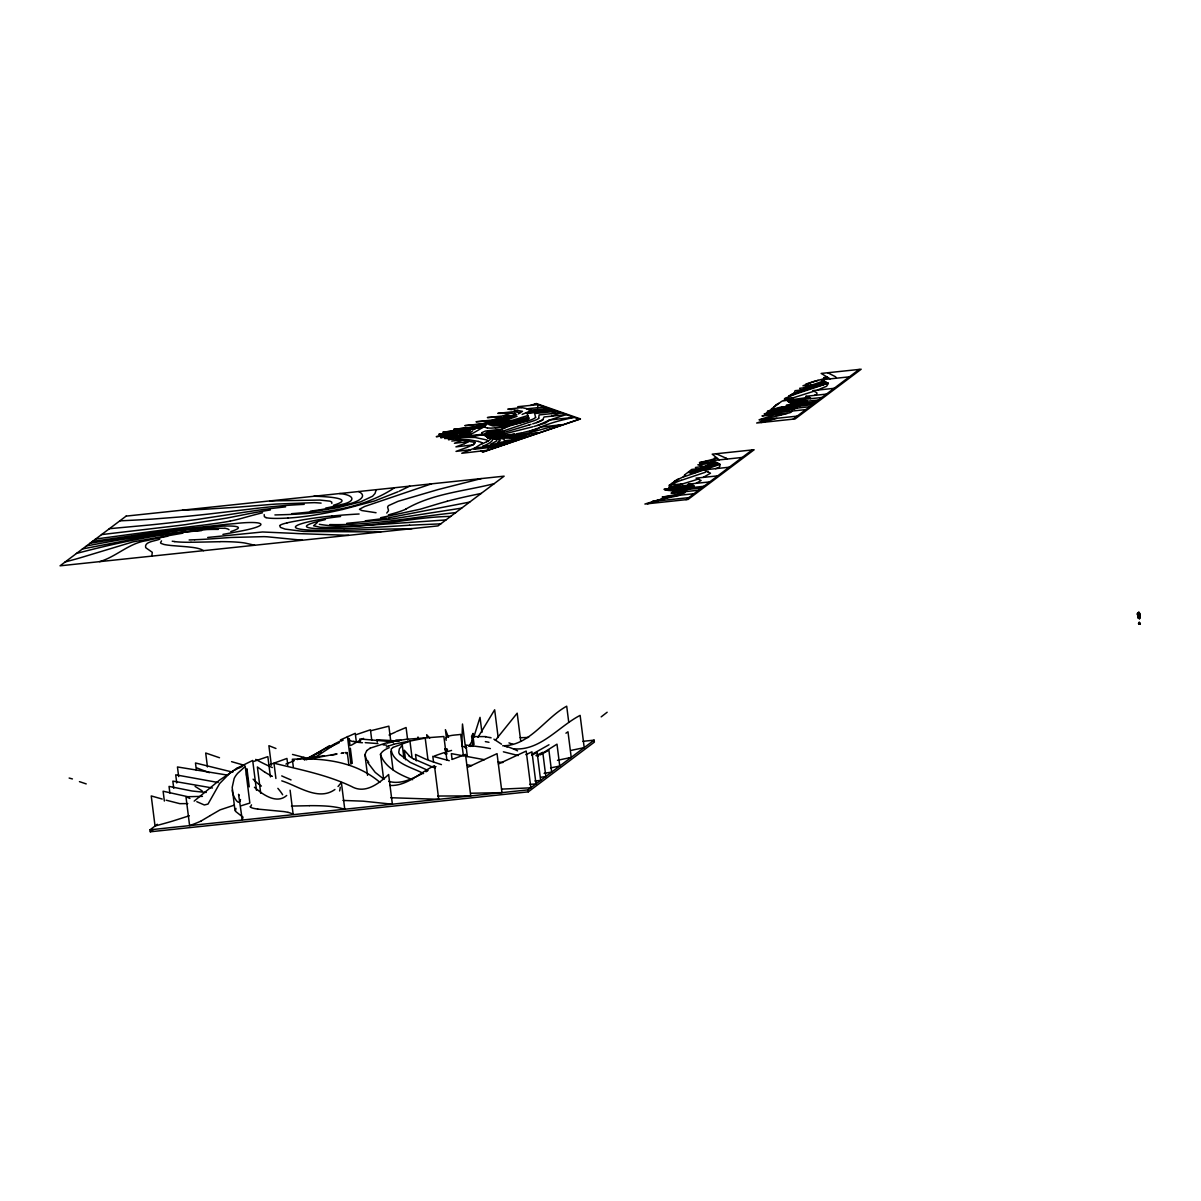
<?xml version="1.0" encoding="UTF-8"?>
<svg xmlns="http://www.w3.org/2000/svg" width="1201" height="1201" viewBox="0 0 1201 1201"><rect width="100%" height="100%" fill="white"/><g stroke="black" fill="none" stroke-linecap="round" stroke-linejoin="round"><path stroke-width="1.5" d="M1138.128 616.849L1137.842 615.392M1139.374 617.194L1139.419 616.428L1139.764 618.155M1138.023 618.26L1139.149 617.975L1139.509 614.927L1139.554 618.86M1139.404 614.191C1137.812 609.688 1140.38 618.92 1140.304 617.344M1139.914 616.789L1139.404 613.201L1139.554 618.455M1139.149 617.224C1138.533 619.476 1139.749 615.903 1139.449 615.933C1138.143 610.874 1140.214 619.566 1139.944 615.603M1140.289 623.995C1139.133 622.403 1140.44 625.721 1139.749 622.869M1139.464 616.759L1139.704 614.266M1139.344 616.068L1139.314 615.257L1139.959 616.428M1139.269 614.417L1139.419 616.143L1139.974 615.467M1138.968 614.176L1139.284 615.227L1139.344 613.876M1140.034 623.604L1139.103 623.094M485.009 426.7L485.399 425.755L483.162 425.965M1138.038 617.119L1137.857 615.362M1139.614 622.914L1138.998 623.604L1139.929 623.454M366.44 760.158L364.999 754.408L366.785 750.535M1139.434 623.814L1140.365 623.649M1139.404 618.065L1139.314 617.284M418.413 739.11L417.963 736.994L418.203 738.885M1137.963 614.537L1137.857 613.876M1139.299 615.422L1139.314 614.567M1139.944 616.038L1139.584 615.017M787.075 399.738L787.466 398.372M1138.548 612.585L1139.058 612.945M1139.479 614.582L1139.224 615.362L1139.013 614.432M1139.239 613.531L1137.978 612.915L1139.284 614.747M1138.743 613.816L1138.173 612.615L1139.164 613.666M1139.764 613.666L1139.599 613.02M1139.013 613.861L1138.938 613.651M1138.818 617.914L1139.073 618.695M787.571 399.573L787.991 398.327M1139.464 624.07L1138.773 622.989M1139.584 623.274L1138.623 623.319L1139.794 623.574M1139.839 615.543L1139.704 615.918M376.243 489.678L375.027 493.461L372.595 496.208L360.48 501.898L337.631 507.693L310.068 511.956A73.486 7.942 -7.2 0 1 291.873 513.668M1137.122 614.537L1137.392 613.306M1139.284 622.058L1138.968 622.899M788.186 399.378L788.547 398.267M793.411 393.733L792.51 393.838L794.251 393.177L795.062 390.67L804.955 389.619M1138.368 617.389L1138.788 618.275M1138.758 612.675L1138.863 611.925L1138.893 612.87M469.246 431.805L465.763 432.285L465.823 433.486M468.57 431.204L468.705 430.769A14.982 1.621 -7.2 0 1 468.735 430.709L469.636 430.198A10.959 1.186 -7.2 0 1 469.741 430.093M461.785 745.16L462.49 724.023L465.538 748.103M345.077 752.592L347.284 752.637L346.203 753.658M470.477 429.613L470.161 430.423A190.749 20.597 -7.2 0 1 469.711 431.189L468 433.156L469.591 432.991M331.821 503.444L331.746 502.063L329.945 501.162L319.991 500.066L269.865 500.907M473.81 737.114L480.025 717.357L481.916 732.4M290.102 790.183L293.164 814.398A187.386 20.237 -7.2 0 0 288.045 812.326M472.609 740.086L468.96 746.421M1139.149 624.145L1138.503 623.574L1139.284 623.829M264.19 514.598L264.37 516.64A78.2 8.452 -7.2 0 0 265.061 517.121L266.142 517.556M503.204 443.905L503.865 444.655L474.815 448.033L482.292 443.334M543.738 408.73L544.563 406.989L526.563 408.85L530.827 410.081M670.488 485.099C667.771 490.969 676.643 491.284 680.412 491.81M1139.073 623.619L1138.653 623.619M489.017 447.538L487.396 450.285L461.769 453.287L474.95 447.958M535.556 417.272L534.67 413.564L556.739 411.237L551.604 413.624M468.69 431.865L469.501 430.423L436.263 436.669L458.136 434.071A62.497 6.756 -7.2 0 0 463.631 432.84M242.212 819.472L238.564 794.311L239.179 795.512M481.916 432.63L485.354 431.054L502.408 429.057L504.795 427.856M1139.043 623.769L1138.968 622.734M151.836 556.123L152.287 552.31L146.312 548.121A229.316 24.771 -7.2 0 1 145.666 547.551C144.105 541.366 155.785 541.201 159.868 539.054M477.983 737.309L494.662 709.791L498.16 737.504M458.362 439.476L475.086 442.418L472.849 444.925L455.915 446.862L464.637 443.604M516.43 423.683L521.249 422.437A41.51 4.489 -7.2 0 0 527.464 420.065L528.575 419.119A118.148 12.761 -7.2 0 0 528.695 417.738L527.074 413.414L554.652 410.517L553.766 410.982M669.963 485.159L668.747 487.696A152.647 16.484 -7.2 0 0 674.827 491.855M538.664 418.218L539.114 414.945L560.702 412.664L551.604 416.162M542.822 419.554L544.053 416.972L566.241 414.6L549.908 419.945M672.8 482.847L674.557 481.196M482.982 425.574L484.138 424.493A202.579 21.873 -7.2 0 1 487.966 422.031L506.432 420.065M495.367 740.311L517.181 713.184L520.739 741.317M684.645 474.875L691.761 469.426L703.681 468.165M338.036 786.505L341.384 782.527L344.762 809.234L340.198 808.033A212.142 22.909 -7.2 0 0 336.745 807.327L333.293 806.787A125.429 13.541 -7.2 0 0 309.423 805.661M472.804 744.32L470.732 746.482M251.504 804.865L250.559 806.652M670.353 484.724L672.26 482.907L675.292 482.592M675.668 481.076L674.527 481.211L677.139 479.574M386.752 513.067L388.208 511.146A196.364 21.213 -7.2 0 0 388.493 510.32L387.593 507.077L388.373 505.696L398.101 501.312L438.05 489.573L481.316 478.568M548.362 421.176L549.533 419.99L573.988 417.332L562.293 420.035A101.229 10.929 -7.2 0 0 549.352 423.818L546.005 424.974A220.549 23.825 -7.2 0 0 543.452 425.92L538.709 427.796M161.519 540.885L160.559 542.627A61.882 6.681 -7.2 0 0 161.159 543.452L163.861 544.428A113.479 12.25 -7.2 0 0 169.461 545.299L169.866 545.359A197.549 21.333 -7.2 0 0 172.328 545.614L184.188 546.56A279.383 30.175 -7.2 0 1 187.806 546.875L193.046 547.476A148.158 16.003 -7.2 0 1 201.393 549.518L203.569 550.659M546.965 409.571L548.121 408.37L529.701 410.187L531.923 411.132M473.779 429.643L476.557 427.961M789.297 395.97L789.793 395.504A69.718 7.536 -7.2 0 1 790.813 394.754L793.666 394.243M286.709 795.467C276.56 804.58 262.569 794.431 254.432 787.271M549.442 420.065L545.644 422.962L534.205 426.415M673.791 482.742L678.625 479.169A131.84 14.232 -7.2 0 1 682.603 477.262M235.951 808.393L235.411 811.26L242.647 816.98M475.866 427.586A40.008 4.324 -7.2 0 1 481.511 426.85A14.037 1.516 -7.2 0 1 482.036 426.805L483.688 427.076M334.929 789.492C318.355 801.412 298.148 785.994 281.77 780.86M230.232 772.708L219.618 783.577L208.013 804.085L204.305 804.97L196.829 801.698M793.966 393.403L796.503 392.667M794.251 393.177L799.491 391.676M582.95 741.332L594.12 740.146L594.375 742.128L528.275 791.849L150.29 831.783L150.035 829.801L157.376 824.276M150.29 831.783L153.233 829.561M686.056 499.676L752.156 449.97L754.123 449.759L688.023 499.466L644.892 504.045L653.599 501.372M793.125 419.149L859.225 369.428M150.035 829.801L528.035 789.868L594.12 740.146M394.378 487.756L393.373 488.492M392.712 488.972C358.288 510.92 314.842 514.058 274.909 514.929M797.404 408.025L771.507 413.219L805.811 409.601M210.34 815.509L220.038 809.879L233.459 805.421A59.96 6.47 -7.2 0 1 234.33 805.18M210.145 815.644L201.258 820.899M548.992 744.77L531.698 754.498M392.802 747.472L409.961 741.167L411.973 757.05M1138.878 623.094L1138.578 623.229M565.941 733.18L567.983 731.784L571.226 757.411L569.064 757.861M335.499 743.974L314.467 757.816M776.041 404.872L776.792 404.407M495.202 441.713L491.284 443.935M504.03 417.978L505.906 416.882M690.215 489.017L687.572 489.468L701.609 487.981M778.563 403.326L774.075 406.704M692.196 486.825L674.211 488.717C678.655 489.753 705.257 486.09 687.993 484.198L709.686 481.916M815.524 394.784L814.473 395.354M541.546 753.838L556.994 744.155L559.756 766.043L550.583 767.904M194.172 801.112L219.498 780.155L233.534 770.787M306.255 759.602L329.599 745.611M236.717 768.325L252.69 760.458L256.459 790.258M678.61 479.169L676.523 480.19M537.748 425.454L549.037 420.275M234.645 770.156L238.233 768.22M518.352 413.94L522.495 411.312L513.818 409.856M499.961 430.363L502.378 429.072M497.154 431.85L499.271 430.739M322.348 750.31L304.739 759.708M323.399 749.754L324.45 749.199M540.135 754.904L548.902 750.22L551.664 772.093L544.098 773.324M325.531 748.628L328.819 746.917M425.935 771.763L427.466 770.967M536.562 422.587L542.567 419.81M369.938 748.223L386.797 742.773M537.342 756.36L538.694 755.654M423.007 773.279C412.589 778.578 400.684 784.914 388.689 781.326M486.795 441.668L482.201 443.92M386.332 747.022L388.599 745.941M434.116 767.529L435.963 766.613M467.744 767.274L497.049 753.643L501.973 792.63L471.032 793.245M535.961 755.669L542.777 752.321L545.839 776.582L540.945 777.212M405.668 509.194C432.45 493.446 464.622 491.224 494.212 483.658M409.766 486.135L399.212 491.209M317.484 522.405L313.596 525.768L320.172 527.254L335.139 527.524L446.021 519.943M320.097 752.532L321.283 751.961M483.177 427.316L482.847 427.481A58.203 6.29 -7.2 0 0 482.442 427.691L473.629 432.84A102.325 11.049 -7.2 0 1 472.428 433.396L471.347 433.846M506.762 418.128L508.428 418.113M317.71 753.658L318.911 753.102M498.415 763.986L526.203 751.06L530.857 787.826L501.583 789.117M531.683 755.159L537.147 752.547L540.66 780.395L534.94 780.965M483.342 427.241L476.602 427.961M340.468 739.906L355.256 733.316L356.217 740.927M462.88 440.046L454.428 443.274L468.12 441.713M315.338 754.783L316.524 754.228M525.873 754.693L531.953 751.826L536.006 783.923L529.626 784.388M397.996 491.764L374.682 500.937L342.84 509.434M314.152 755.354L304.634 759.632M513.503 414.976L514.959 414.285A13.001 1.396 -7.2 0 0 515.484 413.925M512.737 415.321L507.453 417.798L498.475 418.729L507.918 417.558M477.413 447.733L474.005 449.279L498.76 446.397L498.505 445.346M396.285 731.619L406.088 727.521L407.649 739.876M526.383 412.679L522.135 414.39M516.73 414.63L504.54 419.765L508.548 419.329M682.603 477.262L720.135 464.322M715.526 468.675C725.704 466.138 715.946 461.019 710.211 460.839L742.188 457.461M306.63 759.632L314.437 756.54L314.722 758.867M452.402 759.317L465.493 754.393L470.747 795.933L437.719 796.023M537.372 428.337L531.728 430.468A83.905 9.068 -7.2 0 1 530.287 430.949M270.51 764.391L286.949 758.447L287.805 765.232M461.004 432.285L462.475 431.714A75.183 8.122 -7.2 0 0 469.546 430.333M467.429 429.793L475.821 428.172M471.753 428.126L482.982 425.98M475.281 426.76L482.111 424.118M484.964 423.863L464.847 425.634L483.312 423.653L490.804 420.755M488.267 420.966L486.945 421.071A81.998 8.857 -7.2 0 1 478.974 421.581L476.031 421.761L492.83 419.975L501.207 416.837M500.817 416.867L487.396 417.573L503.414 415.891L509.87 413.384M501.237 413.384L497.815 413.339L514.463 411.613L517.916 410.277M530.542 405.398L536.352 403.521L580.413 418.909L483.673 451.846L481 451.036M804.115 387.713L823.811 380.867L828.315 383.539L826.588 386.257L817.326 390.1M682.093 493.281L671.149 495.473A155.139 16.754 -7.2 0 0 667.231 496.178L662.141 497.109L693.953 493.746M466.964 447.403L473.644 444.55L475.191 442.538M809.759 383.104L802.944 385.821L811.666 384.905M99.623 561.648C116.347 556.739 128.972 543.077 146.627 540.63A80.122 8.647 -7.2 0 1 162.105 537.312M466.604 447.538L456.02 451.396L470.627 449.699M827.744 383.284L827.624 383.329A170.317 18.39 -7.2 0 1 825.402 384.14L796.488 393.763A271.741 29.349 -7.2 0 0 784.493 398.687L793.306 397.756M291.588 761.644L294.335 760.638M502.994 431.114L528.95 422.347A131.99 14.262 -7.2 0 0 531.848 421.431A58.399 6.305 -7.2 0 0 538.874 418.248M497.304 433.201L502.288 431.384M502.634 431.249L487.591 432.915L484.919 434.522L485.534 436.098L489.483 437.719M517.091 416.267L512.467 417.948M703.216 477.397L710.527 473.194L703.831 469.906L729.202 467.219M253.786 761.419L267.853 756.645L270.405 776.882M804.43 403.041L803.244 403.221A7.131 0.766 -7.2 0 1 801.547 403.341A16.664 1.801 -7.2 0 1 798.125 403.431C795.527 405.908 786.205 399.017 788.997 401.855M356.472 734.562L370.448 729.788L371.74 740.041M701.174 462.955L708.02 460.644M241.071 805.796L249.853 803.034L245.244 766.463L237.738 773.234A65.394 28.434 -3.5 0 0 234.15 778.488L232.183 787.421L234.946 810.285M527.764 415.561L513.052 420.095A104.832 11.319 -7.2 0 1 511.386 420.545A96.23 10.389 -7.2 0 1 501.418 422.977L509.314 422.121M681.357 480.28L705.452 472.233M511.431 418.308L502.138 421.536L511.386 420.545M827.849 383.029L822.835 384.725M796.743 408.325L767.289 411.418L767.994 411.117A189.608 20.477 -7.2 0 1 771.778 409.586L779.899 407.289L800.421 405.082M827.819 382.999L801.502 391.451A266.457 28.779 -7.2 0 0 789.913 395.76L788.592 396.255L790.468 396.06M528.485 419.239L510.62 423.713L494.752 425.92A9.878 1.066 -7.2 0 1 492.89 425.935L488.912 424.599L506.612 422.692M431.564 483.823L364.549 506.522L359.444 509.269L361.816 510.545L376.048 512.737M680.802 493.746L685.05 492.605L681.928 491.99M719.609 463.976L702.315 469.336M707.959 463.706L713.559 461.815M297.293 759.587L303.883 757.411L304.153 759.663M482.307 452.011L580.413 418.909M791.984 411.132C791.174 414.39 779.044 413.249 774.33 414.135A25.701 2.777 -7.2 0 1 769.12 414.51L768.775 414.51A7.791 0.841 -7.2 0 1 767.214 414.525L761.974 415.966L775.816 414.495L759.047 419.81L763.506 419.329M528.815 418.083L507.438 423.368L492.305 424.899L509.749 422.917M705.903 465.928L716.006 462.565M708.23 471.302L707.014 471.723M465.688 433.321L464.817 433.591M230.787 531.563C251.129 525.122 224.797 525.738 219.348 526.398C175.856 529.206 132.801 536.322 89.835 543.317M824.201 383.299L802.403 390.445A107.129 11.575 -7.2 0 1 797.779 391.856M696.1 483.342L701.099 480.505L696.04 478.148L717.733 475.866M189.323 815.764L172.779 821.034A269.504 29.109 -7.2 0 1 163.831 823.601L155.034 826.003L151.236 795.933L162.195 799.04M718.588 463.496L716.487 464.186M679.991 493.176L677.859 493.866M770.396 413.099L771.417 412.994M717.447 463.061L700.273 468.525M333.458 505.276C358.904 497.604 320.051 496.328 313.926 496.253M813.557 391.361L783.848 400.759L809.174 397.306M825.642 381.693L801.217 390.025L799.671 388.298L809.219 387.172M823.06 384.605L804.145 390.235M773.429 418.639L761.149 422.527M768.895 419.119L756.66 423.022L795.092 418.939L861.177 369.217L821.154 373.436L830.206 378.87M532.719 423.848L534.7 423.232A66.776 7.206 -7.2 0 0 543.272 419.509M777.963 410.682L778.848 410.577A22.414 2.417 -7.2 0 1 783.728 410.532M670.368 496.238L661.346 499.015L662.382 498.91M531.007 424.373L529.236 424.914M707.254 467.099L704.867 467.82M529.056 424.974L503.219 432.72M467.564 431.79L465.883 432.27M703.861 468.12L702.825 468.42A81.653 8.812 -7.2 0 1 694.884 470.567M371.319 730.598L388.869 726.17L390.865 741.978M393.192 744.275L425.214 738.12L427.901 759.287M523.711 418.473L526.188 417.738A78.11 8.437 -7.2 0 0 528.44 417.017M527.179 421.056L515.139 424.343A71.61 7.731 -7.2 0 0 504.63 427.871A66.535 7.191 -7.2 0 0 505.546 426.685M502.724 432.87L495.007 435.032L503.714 434.056M657.052 500.382L670.759 496.689M777.452 410.352L775.396 410.922L794.401 408.94M388.403 514.899L394.438 513.187A100.329 10.839 -7.2 0 0 405.848 509.179M647.429 503.774L658.238 500.877M762.11 422.272L776.882 418.278M691.686 484.664L674.902 488.101M458.302 439.491A71.039 7.671 -7.2 0 1 454.443 438.275L448.363 439.626L455.584 438.83M447.297 501.237L441.067 502.979A242.572 26.197 -7.2 0 0 437.93 503.895L423.112 508.353A193.211 20.867 -7.2 0 1 419.885 509.284L380.552 517.736M65.049 562.008L75.828 559.065A290.912 31.421 -7.2 0 0 85.766 556.153L133.101 541.846L182.972 533.139M804.715 398.567L790.633 401.509M465.763 432.3L463.601 432.84M698.111 471.468C690.575 474.65 680.907 471.963 699.688 470.056M531.698 432.135L549.172 427.421M532.884 426.76L506.657 433.351M787.286 413.504L761.104 419.945L797.119 416.147M787.21 399.017L782.421 400.969A226.283 24.44 -7.2 0 0 781.16 401.704L771.312 409.001L774.345 408.67M459.773 434.972L460.103 434.897A57.873 6.245 -7.2 0 0 462.505 434.267L469.396 433.096M262.539 512.767L261.187 513.112A285.883 30.881 -7.2 0 0 252.045 515.484L240.2 518.742A57.528 6.215 -7.2 0 1 233.144 520.453L230.337 521.039M76.429 553.451C117.473 542.732 159.132 533.589 201.528 530.632M287.024 522.885L285.162 523.351A25.206 2.717 -7.2 0 0 282.28 524.221L281.74 524.432A31.796 3.438 -7.2 0 0 279.668 525.603L280.449 527.404L285.117 529.101L303.628 531.473L380.747 531.938M457.551 435.528L456.14 435.873M455.599 436.008L440.587 437.644L456.44 434.432M828.21 377.699L824.381 378.645A99.098 10.704 -7.2 0 0 809.954 383.089M455.029 436.143L444.61 438.56L454.128 438.05M505.531 433.621L504.39 433.891M781.701 407.935L801.112 405.202L798.95 404.662M818.151 380.342L817.641 380.462A33.298 3.603 -7.2 0 0 814.203 381.333L805.946 384.05L807.793 383.855M325.336 519.568C253.051 536.562 411.868 524.987 409.571 525.227A424.569 45.848 -7.2 0 1 418.759 524.792L440.872 523.846M695.844 471.017L691.191 471.498L696.025 470.987A60.876 6.575 -7.2 0 0 702.18 469.336M475.326 428.352L475.236 428.367A44.227 4.774 -7.2 0 1 465.177 430.138L438.8 434.297L462.46 431.714M508.578 422.287L507.423 422.527A21.393 2.312 -7.2 0 1 497.124 424.283M571.391 750.325L584.211 747.638L580.128 715.376C558.705 726.41 540.465 750.865 514.178 748.854M82.404 548.962L151.671 535.706L206.752 529.551A80.302 8.677 -7.2 0 1 217.681 529.401L218.432 529.386M481.226 493.431L471.257 495.533A149.57 16.153 -7.2 0 0 447.207 501.237M523.366 432.45L536.412 429.373L540.78 427.046L562.608 424.629L561.648 424.794A50.487 5.45 -7.2 0 0 549.052 427.421M325.621 508.113L327.858 507.648A79.356 8.572 -7.2 0 0 337.031 505.636A49.947 5.389 -7.2 0 0 341.009 504.585C356.712 501.508 354.73 494.932 339.598 493.551M315.908 757.02L324.18 755.684M522.18 432.69L516.19 433.876M469.771 502.063L387.998 517.931M162.015 537.312L167.72 536.216M393.252 741.437L397.996 740.552M187.791 803.589L179.82 803.664L166.143 800.181M202.429 796.368L187.806 796.713L163.111 791.219L164.357 801.052M503.189 426.58L497.259 427.556A8.512 0.916 -7.2 0 1 490.654 428.126L487.576 427.991M809.624 406.734L769.661 410.952L797.194 406.493A10.929 1.186 -7.2 0 0 798.47 406.178M86.472 545.9L111.408 541.351A281.169 30.37 -7.2 0 1 118.629 540.075C153.758 534.76 189.142 527.389 224.797 528.32M307.981 759.182L336.986 753.883M512.016 434.657L514.809 434.131L488.447 436.969L490.984 437.494M510.875 434.867L502.573 436.248M523.921 433.876L495.412 437.224M531.863 433.981L538.799 432.75L515.049 436.248M529.146 434.447L528.755 434.507A17.369 1.877 -7.2 0 1 523.051 435.363L523.051 435.363M270.39 509.93L265.166 510.815A136.073 14.697 -7.2 0 0 249.913 513.503L230.187 517.421A139.451 15.058 -7.2 0 1 226.659 518.111L185.374 524.657A171.142 18.48 -7.2 0 1 179.294 525.438L101.454 534.61M461.679 508.113L391.631 519.012L346.744 523.321M342.03 753.012L342.946 752.877M92.312 541.426L166.714 530.842L226.434 524.342A137.905 14.892 -7.2 0 1 234.69 523.621C264.7 520.153 272.957 525.272 238.083 531.578A125.084 13.511 -7.2 0 1 222.921 534.385M310.368 511.191C322.889 509.404 335.439 507.513 347.644 504.18C353.469 503.264 369.968 497.304 358.694 491.524M386.647 518.126L365.299 520.814M340.589 516.49C315.353 519.117 259.716 530.407 328.759 530.572A266.082 28.734 -7.2 0 0 344.071 530.332M95.419 539.069L153.398 531.292A357.538 38.612 -7.2 0 1 173.199 528.8L203.539 525.092A121.721 13.151 -7.2 0 0 207.398 524.597L219.077 522.975A32.682 3.528 -7.2 0 0 230.397 521.039M475.851 427.571L474.23 427.796A151.356 16.349 -7.2 0 0 465.823 428.952L442.839 432.24L468.255 429.478M455.855 512.602C413.97 517 372.115 525.543 329.84 524.567M514.388 436.338L491.344 437.629M511.671 415.801L507.077 416.312M490.413 444.4L511.896 441.923M698.637 490.218L671.044 493.131L674.977 492.65A88.439 9.548 -7.2 0 1 678.955 492.185L683.774 491.629M506.056 416.867A12.656 1.366 -7.2 0 1 507.332 416.297L503.85 416.627M513.698 436.428L522.135 435.468M512.016 438.395L527.374 436.639L525.558 436.774M486.945 436.849L483.583 434.807L458.887 437.554A60.741 6.56 -7.2 0 0 464.247 437.404L475.041 437.479L486.015 439.791A92.732 10.013 -7.2 0 1 488.312 440.872M495.773 434.822L486.315 435.873A108.48 11.71 -7.2 0 0 489.633 437.449M451.786 441.052L461.785 439.926M487.741 437.915L504.015 436.023M776.071 410.877L766.343 412.934L781.1 411.433M499 430.874L486.555 432.465L483.583 434.807M469.936 434.387L457.116 435.828L458.121 436.924M482.877 434.177L453.648 437.554M483.267 434.822L456.515 437.81L458.091 438.71A33.913 3.663 -7.2 0 0 460.508 439.116L466.844 439.596A118.839 12.836 -7.2 0 1 470.327 439.971L478.358 441.428M485.94 434.417L504.27 432.42M285.643 506.852L277.761 507.753A94.083 10.163 -7.2 0 0 256.999 510.38L243.278 512.422A198.705 21.468 -7.2 0 0 238.804 513.112L198.03 519.327A112.278 12.13 -7.2 0 1 192.52 520.078L183.062 521.294A168.125 18.165 -7.2 0 1 149.389 525.017L109.231 528.71M506.642 416.357L507.407 416.267M474.32 427.121L453.603 429.373L481.106 426.055A24.35 2.627 -7.2 0 1 482.247 425.935L482.802 425.875M499.286 424.614L513.938 423.037M482.712 426.73L485.024 426.475M499.721 425.529L516.25 423.728A66.52 7.191 -7.2 0 1 503.294 426.58M471.062 429.222L474.68 428.817M495.292 427.796L508.503 426.355M467.624 431.354L469.096 431.144M687.497 489.483L677.679 489.828L671.99 488.417L694.193 486.075M508.488 421.296L488.116 423.473A191.079 20.642 -7.2 0 0 485.324 425.755M827.414 377.264L823.661 377.669L826.888 377.594M849.362 376.844L821.184 379.816L823.811 380.867M552.985 409.931L529.896 412.363L530.587 413.039M507.122 418.669L492.425 420.23A46.103 4.984 -7.2 0 0 490.488 421.761M834.095 388.328L812.792 390.58L816.395 392.442A63.578 6.861 -7.2 0 1 815.794 394.754M795.587 392.622L797.104 392.457M826.393 394.123L805.721 396.315L808.979 397.216A93.543 10.103 -7.2 0 1 809.714 397.486M821.904 397.501L799.311 399.888L805.18 400.579M789.162 401.674L802.613 400.248M804.94 400.534L790.843 402.035L796.848 401.885M798.185 401.735L806.577 400.849M789.477 401.629A60.801 6.56 -7.2 0 0 793.005 402.725L818.557 400.008M803.559 403.191L816.095 401.87M815.494 402.32L786.13 405.428L795.107 404.917A75.062 8.107 -7.2 0 0 796.488 404.842L797.299 404.782A27.668 2.987 -7.2 0 0 801.472 404.467M801.878 404.422L814.458 403.101M778.248 408.31L812.326 404.707M774.42 412.679L764.271 413.745L766.478 414.48M752.186 449.94L712.208 454.173L719.339 459.878M714.295 458.046L716.141 457.851M703.321 462.19L699.432 462.61L709.07 460.328A48.746 5.269 -7.2 0 1 713.484 459.127L714.88 458.782A42.335 4.579 -7.2 0 1 716.832 458.332M713.154 461.694L699.703 463.106A10.419 1.126 -7.2 0 1 702.045 462.97L709.371 463.226M714.7 463.001L697.886 464.772L702.51 466.288M709.836 465.508L695.424 467.474M693.232 471.498L700.784 470.702M690.74 473.059L695.064 472.594M677.214 479.499L678.115 479.409M669.227 485.234L682.874 483.793M690.395 485.009L670.428 487.111L674.361 490.098L686.897 491.224A10.689 1.156 -7.2 0 1 684.6 491.524M207.698 537.463L262.524 531.983L293.9 533.349A403.821 43.611 -7.2 0 0 298.208 533.604L348.725 535.331M664.919 489.167L668.942 488.732A13.016 1.411 -7.2 0 0 667.516 488.807L666.93 488.897A12.07 1.306 -7.2 0 1 663.988 489.272M669.272 489.242L664.588 489.738L668.011 490.398A22.609 2.447 -7.2 0 0 670.308 490.533L671.029 490.533M703.861 486.285L679.661 488.957L690.245 488.912M688.743 497.664L652.308 501.508A201.228 21.738 -7.2 0 1 667.516 497.98L673.551 496.689A51.943 5.615 -7.2 0 0 679.721 495.262M550.779 409.166L530.512 411.282L531.893 412.153M521.684 407.589L507.678 409.166M450.675 516.415C407.379 516.925 362.477 531.337 319.286 524.312M781.506 407.079L785.814 406.899A54.781 5.915 -7.2 0 1 788.877 406.974L789.973 407.019M776.492 410.832L778.638 410.652M331.896 516.01L343.006 515.034A121.376 13.106 -7.2 0 1 359.114 513.998M1138.158 614.357L1139.058 614.702M511.506 415.816L503.414 415.891M487.741 430.679L494.302 431.399M288.165 518.021L283.211 518.262A49.136 5.314 -7.2 0 1 265.826 517.601M484.964 423.563L483.312 423.653M304.198 504.36L301.991 504.48A125.189 13.526 -7.2 0 0 285.868 505.471L281.995 505.801A72.105 7.791 -7.2 0 0 277.131 506.221L270.81 506.822A125.459 13.556 -7.2 0 0 256.308 508.398L254.132 508.639A229.241 24.756 -7.2 0 0 245.124 509.704L208.343 514.073A151.101 16.319 -7.2 0 1 179.519 517L152.602 519.072A257.78 27.833 -7.2 0 1 133.461 520.183L119.74 520.859M518.066 435.798L512.272 435.317M194.682 539.759L189.127 539.97M182.492 510.14L195.433 509.704A190.313 20.552 -7.2 0 0 201.528 509.449L235.021 507.347A291.903 31.526 -7.2 0 0 240.936 506.882L270.15 504.525A223.506 24.14 -7.2 0 1 276.11 504.075L314.272 502.649A109.816 11.86 -7.2 0 1 317.184 502.814L321.102 503.114M344.056 530.332L381.693 529.251A511.836 55.276 -7.2 0 1 392.397 528.995L411.988 528.65M291.423 806.066L309.257 805.706M219.783 541.711L197.955 542.161A186.891 20.177 -7.2 0 1 193.977 542.221L191.049 542.251M343.006 800.436L363.122 801.172L392.382 804.205L388.629 774.525C378.87 783.457 365.329 794.341 351.578 786.505C327.047 774.795 300.175 769.706 273.978 763.205L275.9 778.488M504.045 438.14L510.155 438.11M494.617 419.99L493.956 419.99M501.838 438.155L498.715 438.11A58.939 6.365 -7.2 0 1 493.371 437.81L492.305 437.689M783.803 410.517L785.949 410.547M502.003 413.399L512.527 413.399A15.148 1.636 -7.2 0 1 515.649 413.639M792.96 402.725L801.833 402.83A43.566 4.699 -7.2 0 1 803.424 402.86A8.587 0.931 -7.2 0 1 804.445 402.935M206.227 792.465L192.055 791.009L169.041 786.4L169.866 793.035M520.438 438.83L504.225 440.752C505.831 437.269 494.452 439.221 490.984 437.689M520.003 438.8L512.722 438.305M790.273 407.034L793.591 407.229M684.945 476.302L684.24 476.121A64.584 6.981 -7.2 0 1 684.78 474.86M390.64 797.719L438.71 799.311L434.462 765.653C420.05 772.453 406.869 786.385 389.8 785.454M798.86 404.076L796.503 403.911M502.679 745.776C529.626 745.911 545.059 718.018 566.707 706.188L568.719 722.101M520.378 412.543L517.796 412.288A67.226 7.266 -7.2 0 1 515.304 411.823L514.463 411.613M395.91 740.011L401.239 740.386M377.91 743.584L365.254 742.653M399.197 741.107L376.994 739.696L377.294 742.068M392.892 741.768L359.85 738.96L360.165 741.452M447.132 753.868L444.745 753.612M360.75 742.263L357.898 741.978M485.88 736.603L473.044 736.573L474.05 744.515M212.457 787.991L172.839 781.115L173.74 788.306M502.874 762.575L498.1 761.974M511.986 409.661L508.894 409.316M302.397 540.225L267.222 536.787A169.806 18.345 -7.2 0 0 263.965 536.637L230.682 537.478A208.479 22.519 -7.2 0 0 226.043 537.808L210.535 538.919A125.625 13.571 -7.2 0 1 194.712 539.744M174.851 541.576L172.223 541.216M257.539 809.069L283.931 811.591A137.499 14.847 -7.2 0 1 286.904 812.131L287.88 812.356M796.518 404.332L793.651 403.851M512.632 436.894L511.566 436.684M518.307 755.564L503.384 751.811M218.132 782.497L175.721 774.825L176.742 782.947M512.392 439.821L516.19 440.452L497.379 442.614L500.307 440.091L490.473 437.749M484.423 759.708L465.988 756.3M464.532 756.029L451.351 753.627L452.086 759.482M307.891 758.401L292.504 754.438M227.62 775.125L177.448 766.959L178.664 776.567M678.535 492.53L681.282 493.071M471.633 765.637L466.949 764.722M354.07 741.437C346.774 742.053 348.695 732.07 350.016 745.656M677.589 492.35L675.067 491.81M447.448 750.43L444.76 749.889M232.799 772.183L195.478 762.98L196.409 770.411M490.774 437.825L494.602 439.026M490.083 437.494L488.837 437.344M527.224 408.775L517.781 406.704L537.913 404.647L537.673 407.694M805.18 385.596L807.868 386.287M447.493 749.379L445.046 748.748M449.264 760.698L432.81 756.285L433.546 762.095M244.734 765.427L231.568 761.659M490.323 437.855C497.244 439.776 486.315 444.925 482.697 446.277L507.543 443.409L506.206 442.569M466.724 747.487L462.01 746.166M254.762 545.254L245.169 543.077A130.759 14.127 -7.2 0 0 220.113 541.636M441.443 764.617L432.795 761.794A58.083 11.86 11.2 0 1 424.599 758.672L415.516 754.438L416.327 760.833M412.634 779.704C400.173 774.96 385.251 767.994 380.492 754.603A47.169 14.457 1 0 1 389.199 747.698M510.98 441.608L509.734 441.202M219.513 757.741L205.701 753.012L207.458 766.929M489.948 737.429L491.104 737.849M489.377 437.689L488.597 437.419A97.221 10.494 -7.2 0 1 485.744 434.432M434.282 767.754L435.167 768.055M447.252 749.454L445.061 748.643M535.061 403.656L578.882 419.074M433.396 767.439L414.045 759.032M428.051 770.487L410.202 762.35L399.933 754.528M423.578 773.579C412.709 767.529 392.502 763.446 391.166 749.199A37.456 9.908 1 0 1 392.997 747.502M275.945 748.493L268.889 745.686L271.366 765.232M507.047 746.977L504.555 745.881M528.335 409.361L530.001 410.157M189.923 798.47L185.96 796.743L189.608 825.642L193.181 824.291A234.66 25.341 -7.2 0 0 201.333 820.899M716.156 453.753L725.989 458.151A134.377 14.517 -7.2 0 1 727.13 459.052M827.699 372.745L835.07 376.498A129.513 13.992 -7.2 0 1 836.301 378.045M271.411 775.936L272.267 776.371M379.891 782.331C355.571 761.494 323.444 757.606 292.353 759.272L293.344 767.184M483.508 434.537L483.102 434.327A85.661 9.248 -7.2 0 1 481.781 432.645M493.911 739.17L501.523 744.2M384.05 779.314L375.192 772.363L367.641 762.44M264.971 772.318L257.389 766.974L260.707 793.26M725.779 458.046L726.95 459.067M446.232 740.266C443.094 734.622 457.341 735.282 460.674 734.336L463.361 755.519M474.815 736.708C471.498 734.622 474.635 730.688 471.588 736.213L472.879 746.421M409.481 756.045L404.317 750.235L405.518 759.723M787.751 401.164L787.255 400.518M429.733 738.105L426.7 734.712L427.061 737.564M462.94 435.092L462.505 434.282M1137.557 613.426L1137.887 613.981M696.37 468.945L695.754 467.985M448.513 737.369L445.406 729.668L446.427 737.744M347.284 752.637L348.89 765.112M232.378 789.943C231.523 793.576 238.909 808.258 240.5 799.521M528.035 789.868L528.275 791.849M467.354 756.51L465.913 745.055L480.505 746.917A69.073 14.772 0.9 0 1 490.398 748.583M446.847 759.828L443.89 736.513L406.013 739.321A43.356 8.107 -8.2 0 0 398.086 740.627M403.911 758.161L402.29 745.341L399.378 748.763L398.762 752.231A44.302 12.641 6.5 0 0 399.738 754.528M390.715 751.346L393.057 769.826M380.462 754.048L383.494 777.963M364.984 755.099L367.536 775.321M350.347 748.178L352.268 763.386M347.449 736.513L350.947 764.181M249.238 786.85L246.956 768.835L246.565 774.99A68.607 26.317 4.9 0 0 248.232 779.629M485.459 736.859A79.942 20.027 -24 0 1 489.633 737.594M485.339 741.633A197.925 52.724 -27.7 0 1 488.972 742.308M512.902 744.275A159.628 34.349 -4.5 0 1 508.969 742.879M528.605 737.369A109.952 34.093 -22.2 0 1 520.168 737.669M506.942 746.557A107.595 22.504 1.2 0 1 517.571 750.865M601.176 716.877A209.755 10.899 -36.8 0 1 607.151 712.238M557.489 760.323A191.259 20.657 -7.2 0 1 569.139 757.861M413.639 759.032A52.123 13.391 9.7 0 1 409.166 756.029M389.019 745.971A33.793 8.242 -5 0 1 393.628 744.365M387.443 743.074A62.377 14.157 -7.7 0 1 393.748 741.783M366.981 750.55A25.987 9.173 -2.5 0 1 370.223 748.283M368.767 762.59A160.859 53.204 14 0 1 367.446 760.308M434.582 755.954A490.488 307.831 -88.4 0 1 451.561 750.43M285.913 764.076A42.996 4.549 -25.2 0 1 290.807 762.155M323.609 755.879A34.108 1.576 -17.4 0 1 324.39 755.999M331.161 755.219A42.095 0.841 -11.5 0 1 336.55 754.228M341.159 753.357A51.238 2.222 -14 0 1 343.636 752.982M271.591 775.951A76.309 17.835 12.8 0 1 265.136 772.318M291.047 779.929A140.487 33.718 12.4 0 1 281.725 775.906M340.228 787.15A225.338 70.769 17.6 0 1 339.598 790.949M261.383 786.055A106.694 41.149 4.3 0 1 253.096 779.179M277.866 788.351A210.806 55.726 14.3 0 1 282.64 794.747M257.72 809.039A87.868 9.488 -7.2 0 1 250.108 806.712M195.087 786.4A233.7 40.744 19.5 0 1 202.203 790.979M242.737 816.965A208.404 22.504 -7.2 0 1 242.137 819.487M230.412 772.738A61.791 27.458 -8.4 0 1 236.897 768.385M79.446 781.641A282.43 20.912 16 0 1 86.217 783.908M238.519 768.34A58.474 23.855 -15.9 0 1 242.677 766.283M69.148 778.053A317.049 6.02 14.6 0 1 72.42 778.939M268.889 765.187A51.478 12.145 -24.6 0 1 270.45 764.572M389.049 735.042A64.824 3.408 -27.7 0 1 395.279 732.205M272.327 767.559A226.734 122.217 -4.8 0 1 255.708 759.392M357.373 742.008A42.666 3.678 -0.6 0 1 353.634 741.467M362.432 742.743A56.597 3.378 1.4 0 1 358.003 742.323M383.074 744.845A30.986 1.036 4.9 0 1 386.692 745.145M351.277 745.236A291.393 90.916 -11.6 0 1 363.558 738.39M330.695 746.061A109.201 49.977 -13.2 0 1 341.459 740.492M341.639 740.837A80.047 32.982 -21.8 0 1 343.141 740.146M330.62 746.917A169.146 72.781 -21.7 0 1 339.252 742.653M209.469 772.693A314.452 129.408 3.7 0 1 196.694 767.859M669.317 485.234A266.142 28.749 -7.2 0 1 681.237 480.295M698.712 478.929A447.688 48.355 -7.2 0 1 671.734 486.975M681.267 493.071A50.757 5.48 -7.2 0 1 682.558 493.431M780.785 415.096A76.804 8.302 -7.2 0 1 774.165 414.135M804.49 400.639A9.893 1.066 -7.2 0 1 797.269 401.87M809.549 397.501A35.52 3.828 -7.2 0 1 810.615 398.687M796.698 402.77A14.772 1.591 -7.2 0 1 794.191 402.74M804.91 400.624A19.862 2.147 -7.2 0 1 806.922 400.984M796.008 403.956A79.927 8.632 -7.2 0 1 789.297 401.825M793.26 403.911A130.038 14.052 -7.2 0 1 787.811 400.338M800.241 404.887A15.463 1.666 -7.2 0 1 799.911 405.653M791.459 394.483A196.934 21.273 -7.2 0 1 803.979 390.25M478.178 441.458A97.746 10.554 -7.2 0 1 482.562 443.289M468.84 440.932A57.213 6.185 -7.2 0 1 464.532 443.619M470.792 429.568A7.791 0.841 -7.2 0 1 470.747 429.327M472.714 430.829A189.082 20.417 -7.2 0 1 466.093 434.807M471.257 433.846A52.183 5.63 -7.2 0 1 463.526 436.338M477.758 427.841A48.19 5.209 -7.2 0 1 484.273 426.73M523.531 418.488A84.025 9.068 -7.2 0 1 508.729 422.287M487.426 428.021A39.948 4.309 -7.2 0 1 485.264 426.67M482.847 426.01A9.938 1.081 -7.2 0 1 483.357 425.544M491.554 420.695A34.559 3.738 -7.2 0 1 488.882 420.92M530.241 410.337A59.975 6.47 -7.2 0 1 526.248 412.694M502.649 436.278A22.594 2.447 -7.2 0 1 487.546 437.99M531.488 432.15A29.95 3.228 -7.2 0 1 524.206 433.876M510.095 438.125A7.236 0.781 -7.2 0 1 512.001 438.2M525.047 436.834A26.212 2.837 -7.2 0 1 512.362 436.954M494.812 438.996A60.711 6.56 -7.2 0 1 495.653 441.668M490.909 438.05A93.363 10.088 -7.2 0 1 486.675 441.683M535.721 417.242A53.7 5.795 -7.2 0 1 527.419 421.041M504.315 433.891A76.188 8.227 -7.2 0 1 490.488 436.894M331.866 516.01A47.244 5.104 -7.2 0 0 312.5 518.322L306 519.312A64.614 6.981 -7.2 0 0 301.301 520.093L292.639 521.669A33.958 3.663 -7.2 0 0 287.009 522.885M225.067 528.275A73.066 7.897 -7.2 0 1 228.986 529.746M190.914 542.282A90.645 9.788 -7.2 0 1 174.67 541.606M288.015 518.066A33.073 3.573 -7.2 0 0 315.458 514.914L325.336 513.142A102.445 11.064 -7.2 0 0 342.735 509.434M126.15 516.1L60.05 565.821L438.035 525.888L504.135 476.166L126.15 516.1"/></g></svg>
